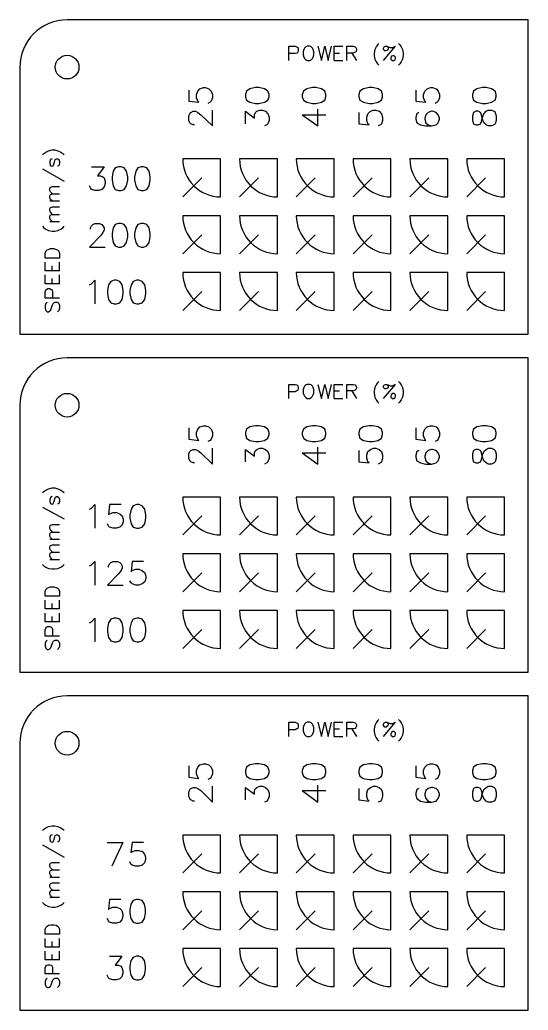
# Model space of a CAD drawing. Extents: x 257 to 820, y -99 to 253.
# Drawn here: x 481.6 to 589.1, y 43.4 to 252.6 of the extents above; entities that cross this region are included whole.
import ezdxf

# ---------------------------------------------------------------- set-up
doc = ezdxf.new("R2010")
doc.units = 0
doc.header["$LTSCALE"] = 2
doc.layers.get('0').update_dxf_attribs({"linetype": 'CONTINUOUS'})

msp = doc.modelspace()

# ---------------------------------------------------------------- linework, layer by layer
for p, q in [((520.06, 219.22), (516.06, 215.22)), ((532.06, 219.22), (528.06, 215.22)), ((544.06, 219.22), (540.06, 215.22)), ((556.06, 219.22), (552.06, 215.22)), ((568.06, 219.22), (564.06, 215.22)), ((580.06, 219.22), (576.06, 215.22)), ((520.06, 207.22), (516.06, 203.22)), ((532.06, 207.22), (528.06, 203.22)), ((544.06, 207.22), (540.06, 203.22)), ((556.06, 207.22), (552.06, 203.22)), ((568.06, 207.22), (564.06, 203.22)), ((580.06, 207.22), (576.06, 203.22)), ((520.06, 195.22), (516.06, 191.22)), ((532.06, 195.22), (528.06, 191.22)), ((544.06, 195.22), (540.06, 191.22)), ((556.06, 195.22), (552.06, 191.22)), ((568.06, 195.22), (564.06, 191.22)), ((580.06, 195.22), (576.06, 191.22)), ((520.06, 147.82), (516.06, 143.82)), ((532.06, 147.82), (528.06, 143.82)), ((544.06, 147.82), (540.06, 143.82)), ((556.06, 147.82), (552.06, 143.82)), ((568.06, 147.82), (564.06, 143.82)), ((580.06, 147.82), (576.06, 143.82)), ((520.06, 135.82), (516.06, 131.82)), ((532.06, 135.82), (528.06, 131.82)), ((544.06, 135.82), (540.06, 131.82)), ((556.06, 135.82), (552.06, 131.82)), ((568.06, 135.82), (564.06, 131.82)), ((580.06, 135.82), (576.06, 131.82)), ((520.06, 123.82), (516.06, 119.82)), ((532.06, 123.82), (528.06, 119.82)), ((544.06, 123.82), (540.06, 119.82)), ((556.06, 123.82), (552.06, 119.82)), ((568.06, 123.82), (564.06, 119.82)), ((580.06, 123.82), (576.06, 119.82)), ((520.06, 76.42), (516.06, 72.42)), ((532.06, 76.42), (528.06, 72.42)), ((544.06, 76.42), (540.06, 72.42)), ((556.06, 76.42), (552.06, 72.42)), ((568.06, 76.42), (564.06, 72.42)), ((580.06, 76.42), (576.06, 72.42)), ((520.06, 64.42), (516.06, 60.42)), ((532.06, 64.42), (528.06, 60.42)), ((544.06, 64.42), (540.06, 60.42)), ((556.06, 64.42), (552.06, 60.42)), ((568.06, 64.42), (564.06, 60.42)), ((580.06, 64.42), (576.06, 60.42)), ((520.06, 52.42), (516.06, 48.42)), ((532.06, 52.42), (528.06, 48.42)), ((544.06, 52.42), (540.06, 48.42)), ((556.06, 52.42), (552.06, 48.42)), ((568.06, 52.42), (564.06, 48.42)), ((580.06, 52.42), (576.06, 48.42))]:
    msp.add_line(p, q)
for points in [[(481.62, 186.22), (589.06, 186.22), (589.06, 252.62), (491.62, 252.62, 0.414214), (481.62, 242.62)], [(524.06, 223.22), (516.06, 223.22, 0.414214), (524.06, 215.22)], [(536.06, 223.22), (528.06, 223.22, 0.414214), (536.06, 215.22)], [(548.06, 223.22), (540.06, 223.22, 0.414214), (548.06, 215.22)], [(560.06, 223.22), (552.06, 223.22, 0.414214), (560.06, 215.22)], [(572.06, 223.22), (564.06, 223.22, 0.414214), (572.06, 215.22)], [(584.06, 223.22), (576.06, 223.22, 0.414214), (584.06, 215.22)], [(524.06, 211.22), (516.06, 211.22, 0.414214), (524.06, 203.22)], [(536.06, 211.22), (528.06, 211.22, 0.414214), (536.06, 203.22)], [(548.06, 211.22), (540.06, 211.22, 0.414214), (548.06, 203.22)], [(560.06, 211.22), (552.06, 211.22, 0.414214), (560.06, 203.22)], [(572.06, 211.22), (564.06, 211.22, 0.414214), (572.06, 203.22)], [(584.06, 211.22), (576.06, 211.22, 0.414214), (584.06, 203.22)], [(524.06, 199.22), (516.06, 199.22, 0.414214), (524.06, 191.22)], [(536.06, 199.22), (528.06, 199.22, 0.414214), (536.06, 191.22)], [(548.06, 199.22), (540.06, 199.22, 0.414214), (548.06, 191.22)], [(560.06, 199.22), (552.06, 199.22, 0.414214), (560.06, 191.22)], [(572.06, 199.22), (564.06, 199.22, 0.414214), (572.06, 191.22)], [(584.06, 199.22), (576.06, 199.22, 0.414214), (584.06, 191.22)], [(481.62, 114.82), (589.06, 114.82), (589.06, 181.22), (491.62, 181.22, 0.414214), (481.62, 171.22)], [(524.06, 151.82), (516.06, 151.82, 0.414214), (524.06, 143.82)], [(536.06, 151.82), (528.06, 151.82, 0.414214), (536.06, 143.82)], [(548.06, 151.82), (540.06, 151.82, 0.414214), (548.06, 143.82)], [(560.06, 151.82), (552.06, 151.82, 0.414214), (560.06, 143.82)], [(572.06, 151.82), (564.06, 151.82, 0.414214), (572.06, 143.82)], [(584.06, 151.82), (576.06, 151.82, 0.414214), (584.06, 143.82)], [(524.06, 139.82), (516.06, 139.82, 0.414214), (524.06, 131.82)], [(536.06, 139.82), (528.06, 139.82, 0.414214), (536.06, 131.82)], [(548.06, 139.82), (540.06, 139.82, 0.414214), (548.06, 131.82)], [(560.06, 139.82), (552.06, 139.82, 0.414214), (560.06, 131.82)], [(572.06, 139.82), (564.06, 139.82, 0.414214), (572.06, 131.82)], [(584.06, 139.82), (576.06, 139.82, 0.414214), (584.06, 131.82)], [(524.06, 127.82), (516.06, 127.82, 0.414214), (524.06, 119.82)], [(536.06, 127.82), (528.06, 127.82, 0.414214), (536.06, 119.82)], [(548.06, 127.82), (540.06, 127.82, 0.414214), (548.06, 119.82)], [(560.06, 127.82), (552.06, 127.82, 0.414214), (560.06, 119.82)], [(572.06, 127.82), (564.06, 127.82, 0.414214), (572.06, 119.82)], [(584.06, 127.82), (576.06, 127.82, 0.414214), (584.06, 119.82)], [(481.62, 43.42), (589.06, 43.42), (589.06, 109.82), (491.62, 109.82, 0.414214), (481.62, 99.82)], [(524.06, 80.42), (516.06, 80.42, 0.414214), (524.06, 72.42)], [(536.06, 80.42), (528.06, 80.42, 0.414214), (536.06, 72.42)], [(548.06, 80.42), (540.06, 80.42, 0.414214), (548.06, 72.42)], [(560.06, 80.42), (552.06, 80.42, 0.414214), (560.06, 72.42)], [(572.06, 80.42), (564.06, 80.42, 0.414214), (572.06, 72.42)], [(584.06, 80.42), (576.06, 80.42, 0.414214), (584.06, 72.42)], [(524.06, 68.42), (516.06, 68.42, 0.414214), (524.06, 60.42)], [(536.06, 68.42), (528.06, 68.42, 0.414214), (536.06, 60.42)], [(548.06, 68.42), (540.06, 68.42, 0.414214), (548.06, 60.42)], [(560.06, 68.42), (552.06, 68.42, 0.414214), (560.06, 60.42)], [(572.06, 68.42), (564.06, 68.42, 0.414214), (572.06, 60.42)], [(584.06, 68.42), (576.06, 68.42, 0.414214), (584.06, 60.42)], [(524.06, 56.42), (516.06, 56.42, 0.414214), (524.06, 48.42)], [(536.06, 56.42), (528.06, 56.42, 0.414214), (536.06, 48.42)], [(548.06, 56.42), (540.06, 56.42, 0.414214), (548.06, 48.42)], [(560.06, 56.42), (552.06, 56.42, 0.414214), (560.06, 48.42)], [(572.06, 56.42), (564.06, 56.42, 0.414214), (572.06, 48.42)], [(584.06, 56.42), (576.06, 56.42, 0.414214), (584.06, 48.42)]]:
    msp.add_lwpolyline(points, format="xyb", close=True)
at = {"color": 139}
for points in [[(538.46, 244.04), (538.46, 247.03), (539.78, 247.03), (540.19, 246.92), (540.36, 246.74), (540.47, 246.46), (540.47, 246.05), (540.36, 245.77), (540.19, 245.59), (539.78, 245.48), (538.46, 245.48)], [(544.61, 247.03), (545.36, 244.04), (546.05, 247.03), (546.79, 244.04), (547.48, 247.03)], [(548.06, 244.04), (548.06, 247.03), (549.9, 247.03)], [(550.76, 244.04), (550.76, 247.03), (552.08, 247.03), (552.48, 246.92), (552.65, 246.74), (552.77, 246.46), (552.77, 246.17), (552.65, 245.88), (552.48, 245.77), (552.08, 245.59), (550.76, 245.59)], [(557.48, 247.61), (557.19, 247.32), (556.9, 246.92), (556.62, 246.34), (556.5, 245.59), (556.5, 245.02), (556.62, 244.33), (556.9, 243.76), (557.19, 243.35), (557.48, 243.07)], [(558.51, 244.04), (561.04, 247.03)], [(559.2, 247.03), (559.49, 246.74), (559.49, 246.46), (559.32, 246.17), (559.03, 246.05), (558.74, 246.05), (558.51, 246.34), (558.51, 246.63), (558.63, 246.92), (558.92, 247.03), (559.2, 247.03), (559.49, 246.92), (559.89, 246.74), (560.35, 246.74), (560.75, 246.92), (561.04, 247.03)], [(561.62, 247.61), (561.9, 247.32), (562.19, 246.92), (562.48, 246.34), (562.65, 245.59), (562.65, 245.02), (562.48, 244.33), (562.19, 243.76), (561.9, 243.35), (561.62, 243.07)], [(548.06, 245.59), (549.21, 245.59)], [(551.79, 245.59), (552.77, 244.04)], [(548.06, 244.04), (549.9, 244.04)], [(517.32, 237.78), (517.32, 235.43), (519.45, 235.2), (519.22, 235.43), (518.99, 236.12), (518.99, 236.86), (519.22, 237.55), (519.68, 238.01), (520.43, 238.3), (520.88, 238.3), (521.57, 238.01), (522.09, 237.55), (522.32, 236.86), (522.32, 236.12), (522.09, 235.43), (521.86, 235.2), (521.34, 234.97)], [(565.29, 237.78), (565.29, 235.43), (567.42, 235.2), (567.19, 235.43), (566.96, 236.12), (566.96, 236.86), (567.19, 237.55), (567.7, 238.01), (568.39, 238.3), (568.85, 238.3), (569.6, 238.01), (570.06, 237.55), (570.29, 236.86), (570.29, 236.12), (570.06, 235.43), (569.83, 235.2), (569.37, 234.97)], [(518.53, 230.43), (518.24, 230.43), (517.78, 230.66), (517.55, 230.89), (517.32, 231.35), (517.32, 232.32), (517.55, 232.78), (517.78, 233.01), (518.24, 233.3), (518.76, 233.3), (519.22, 233.01), (519.91, 232.55), (522.32, 230.2), (522.32, 233.53)], [(529.33, 230.66), (529.33, 233.3), (531.23, 231.86), (531.23, 232.55), (531.46, 233.01), (531.68, 233.3), (532.37, 233.53), (532.89, 233.53), (533.58, 233.3), (534.04, 232.78), (534.33, 232.09), (534.33, 231.35), (534.04, 230.66), (533.81, 230.43), (533.35, 230.2)], [(541.28, 232.55), (544.61, 230.2), (544.61, 233.76)], [(541.28, 232.55), (546.28, 232.55)], [(553.29, 233.01), (553.29, 230.66), (555.47, 230.43), (555.18, 230.66), (554.95, 231.35), (554.95, 232.09), (555.18, 232.78), (555.7, 233.3), (556.39, 233.53), (556.85, 233.53), (557.59, 233.3), (558.05, 232.78), (558.28, 232.09), (558.28, 231.35), (558.05, 230.66), (557.82, 230.43), (557.36, 230.2)], [(565.98, 233.01), (565.52, 232.78), (565.29, 232.09), (565.29, 231.64), (565.52, 230.89), (566.27, 230.43), (567.42, 230.2), (568.62, 230.2), (569.6, 230.43), (570.06, 230.89), (570.29, 231.64), (570.29, 231.86), (570.06, 232.55), (569.6, 233.01), (568.85, 233.3), (568.62, 233.3), (567.93, 233.01), (567.42, 232.55), (567.19, 231.86), (567.19, 231.64), (567.42, 230.89), (567.93, 230.43), (568.62, 230.2)], [(486.42, 224.11), (486.7, 224.4), (487.11, 224.68), (487.68, 224.97), (488.43, 225.14), (489, 225.14), (489.69, 224.97), (490.27, 224.68), (490.72, 224.4), (491.01, 224.11)], [(488.43, 223.25), (488.14, 223.13), (487.97, 222.67), (487.97, 222.27), (488.14, 221.81), (488.43, 221.7), (488.71, 221.81), (488.83, 222.1), (489, 222.85), (489.12, 223.13), (489.4, 223.25), (489.58, 223.25), (489.86, 223.13), (489.98, 222.67), (489.98, 222.27), (489.86, 221.81), (489.58, 221.7)], [(486.42, 221.12), (491.01, 218.54)], [(496.81, 221.58), (499.46, 221.58), (498.02, 219.69), (498.71, 219.69), (499.17, 219.46), (499.46, 219.23), (499.69, 218.48), (499.69, 218.02), (499.46, 217.33), (498.94, 216.81), (498.25, 216.58), (497.5, 216.58), (496.81, 216.81), (496.58, 217.1), (496.35, 217.56)], [(488.54, 215.84), (488.14, 216.3), (487.97, 216.53), (487.97, 216.99), (488.14, 217.27), (488.54, 217.39), (489.98, 217.39)], [(488.54, 214.29), (488.14, 214.69), (487.97, 214.98), (487.97, 215.43), (488.14, 215.72), (488.54, 215.84), (489.98, 215.84)], [(489.98, 214.29), (487.97, 214.29)], [(488.54, 211.53), (488.14, 211.99), (487.97, 212.28), (487.97, 212.68), (488.14, 212.96), (488.54, 213.14), (489.98, 213.14)], [(488.54, 209.98), (488.14, 210.44), (487.97, 210.72), (487.97, 211.13), (488.14, 211.41), (488.54, 211.53), (489.98, 211.53)], [(489.98, 209.98), (487.97, 209.98)], [(496.58, 208.43), (496.58, 208.66), (496.81, 209.12), (497.04, 209.35), (497.5, 209.58), (498.48, 209.58), (498.94, 209.35), (499.17, 209.12), (499.46, 208.66), (499.46, 208.2), (499.17, 207.68), (498.71, 206.99), (496.35, 204.58), (499.69, 204.58)], [(486.42, 209), (486.7, 208.71), (487.11, 208.43), (487.68, 208.14), (488.43, 207.97), (489, 207.97), (489.69, 208.14), (490.27, 208.43), (490.72, 208.71), (491.01, 209)], [(489.98, 199.58), (486.99, 199.58), (486.99, 201.42)], [(489.98, 199.58), (489.98, 201.42)], [(488.43, 199.58), (488.43, 200.67)], [(489.98, 196.82), (486.99, 196.82), (486.99, 198.72)], [(488.43, 196.82), (488.43, 197.97)], [(489.98, 196.82), (489.98, 198.72)], [(496.35, 196.65), (496.81, 196.88), (497.5, 197.63), (497.5, 192.63)], [(489.98, 193.83), (486.99, 193.83), (486.99, 195.1), (487.11, 195.56), (487.28, 195.67), (487.57, 195.85), (487.97, 195.85), (488.25, 195.67), (488.43, 195.56), (488.54, 195.1), (488.54, 193.83)], [(487.39, 192.97), (487.11, 192.69), (486.99, 192.28), (486.99, 191.71), (487.11, 191.25), (487.39, 190.96), (487.68, 190.96), (487.97, 191.13), (488.14, 191.25), (488.25, 191.54), (488.54, 192.4), (488.71, 192.69), (488.83, 192.86), (489.12, 192.97), (489.58, 192.97), (489.86, 192.69), (489.98, 192.28), (489.98, 191.71), (489.86, 191.25), (489.58, 190.96)], [(557.48, 176.2), (557.19, 175.91), (556.9, 175.51), (556.62, 174.93), (556.5, 174.24), (556.5, 173.67), (556.62, 172.92), (556.9, 172.35), (557.19, 171.95), (557.48, 171.66)], [(561.62, 176.2), (561.9, 175.91), (562.19, 175.51), (562.48, 174.93), (562.65, 174.24), (562.65, 173.67), (562.48, 172.92), (562.19, 172.35), (561.9, 171.95), (561.62, 171.66)], [(538.46, 172.64), (538.46, 175.62), (539.78, 175.62), (540.19, 175.51), (540.36, 175.34), (540.47, 175.05), (540.47, 174.65), (540.36, 174.36), (540.19, 174.24), (539.78, 174.07), (538.46, 174.07)], [(544.61, 175.62), (545.36, 172.64), (546.05, 175.62), (546.79, 172.64), (547.48, 175.62)], [(548.06, 172.64), (548.06, 175.62), (549.9, 175.62)], [(548.06, 174.24), (549.21, 174.24)], [(550.76, 172.64), (550.76, 175.62), (552.08, 175.62), (552.48, 175.51), (552.65, 175.34), (552.77, 175.05), (552.77, 174.82), (552.65, 174.53), (552.48, 174.36), (552.08, 174.24), (550.76, 174.24)], [(551.79, 174.24), (552.77, 172.64)], [(558.51, 172.64), (561.04, 175.62)], [(559.2, 175.62), (559.49, 175.34), (559.49, 175.05), (559.32, 174.82), (559.03, 174.65), (558.74, 174.65), (558.51, 174.93), (558.51, 175.22), (558.63, 175.51), (558.92, 175.62), (559.2, 175.62), (559.49, 175.51), (559.89, 175.34), (560.35, 175.34), (560.75, 175.51), (561.04, 175.62)], [(548.06, 172.64), (549.9, 172.64)], [(517.32, 166.43), (517.32, 164.02), (519.45, 163.79), (519.22, 164.02), (518.99, 164.77), (518.99, 165.46), (519.22, 166.14), (519.68, 166.66), (520.43, 166.89), (520.88, 166.89), (521.57, 166.66), (522.09, 166.14), (522.32, 165.46), (522.32, 164.77), (522.09, 164.02), (521.86, 163.79), (521.34, 163.56)], [(565.29, 166.43), (565.29, 164.02), (567.42, 163.79), (567.19, 164.02), (566.96, 164.77), (566.96, 165.46), (567.19, 166.14), (567.7, 166.66), (568.39, 166.89), (568.85, 166.89), (569.6, 166.66), (570.06, 166.14), (570.29, 165.46), (570.29, 164.77), (570.06, 164.02), (569.83, 163.79), (569.37, 163.56)], [(518.53, 159.02), (518.24, 159.02), (517.78, 159.25), (517.55, 159.48), (517.32, 160), (517.32, 160.92), (517.55, 161.43), (517.78, 161.66), (518.24, 161.89), (518.76, 161.89), (519.22, 161.66), (519.91, 161.15), (522.32, 158.79), (522.32, 162.12)], [(529.33, 159.25), (529.33, 161.89), (531.23, 160.46), (531.23, 161.15), (531.46, 161.66), (531.68, 161.89), (532.37, 162.12), (532.89, 162.12), (533.58, 161.89), (534.04, 161.43), (534.33, 160.69), (534.33, 160), (534.04, 159.25), (533.81, 159.02), (533.35, 158.79)], [(541.28, 161.15), (544.61, 158.79), (544.61, 162.35)], [(541.28, 161.15), (546.28, 161.15)], [(553.29, 161.66), (553.29, 159.25), (555.47, 159.02), (555.18, 159.25), (554.95, 160), (554.95, 160.69), (555.18, 161.43), (555.7, 161.89), (556.39, 162.12), (556.85, 162.12), (557.59, 161.89), (558.05, 161.43), (558.28, 160.69), (558.28, 160), (558.05, 159.25), (557.82, 159.02), (557.36, 158.79)], [(565.98, 161.66), (565.52, 161.43), (565.29, 160.69), (565.29, 160.23), (565.52, 159.48), (566.27, 159.02), (567.42, 158.79), (568.62, 158.79), (569.6, 159.02), (570.06, 159.48), (570.29, 160.23), (570.29, 160.46), (570.06, 161.15), (569.6, 161.66), (568.85, 161.89), (568.62, 161.89), (567.93, 161.66), (567.42, 161.15), (567.19, 160.46), (567.19, 160.23), (567.42, 159.48), (567.93, 159.02), (568.62, 158.79)], [(486.42, 152.76), (486.7, 152.99), (487.11, 153.28), (487.68, 153.56), (488.43, 153.74), (489, 153.74), (489.69, 153.56), (490.27, 153.28), (490.72, 152.99), (491.01, 152.76)], [(488.43, 151.9), (488.14, 151.73), (487.97, 151.32), (487.97, 150.86), (488.14, 150.46), (488.43, 150.29), (488.71, 150.46), (488.83, 150.75), (489, 151.44), (489.12, 151.73), (489.4, 151.9), (489.58, 151.9), (489.86, 151.73), (489.98, 151.32), (489.98, 150.86), (489.86, 150.46), (489.58, 150.29)], [(486.42, 149.71), (491.01, 147.19)], [(496.35, 149.26), (496.81, 149.48), (497.5, 150.23), (497.5, 145.23)], [(503.02, 150.23), (500.61, 150.23), (500.38, 148.05), (500.61, 148.28), (501.35, 148.57), (502.04, 148.57), (502.79, 148.28), (503.25, 147.82), (503.48, 147.13), (503.48, 146.61), (503.25, 145.92), (502.79, 145.46), (502.04, 145.23), (501.35, 145.23), (500.61, 145.46), (500.38, 145.69), (500.15, 146.15)], [(488.54, 144.43), (488.14, 144.89), (487.97, 145.18), (487.97, 145.58), (488.14, 145.87), (488.54, 146.04), (489.98, 146.04)], [(488.54, 142.88), (488.14, 143.28), (487.97, 143.57), (487.97, 144.03), (488.14, 144.31), (488.54, 144.43), (489.98, 144.43)], [(489.98, 142.88), (487.97, 142.88)], [(488.54, 140.18), (488.14, 140.58), (487.97, 140.87), (487.97, 141.33), (488.14, 141.61), (488.54, 141.73), (489.98, 141.73)], [(488.54, 138.57), (488.14, 139.03), (487.97, 139.32), (487.97, 139.72), (488.14, 140.01), (488.54, 140.18), (489.98, 140.18)], [(489.98, 138.57), (487.97, 138.57)], [(496.35, 137.25), (496.81, 137.48), (497.5, 138.23), (497.5, 133.23)], [(500.38, 137.02), (500.38, 137.25), (500.61, 137.71), (500.84, 138), (501.35, 138.23), (502.27, 138.23), (502.79, 138), (503.02, 137.71), (503.25, 137.25), (503.25, 136.79), (503.02, 136.33), (502.5, 135.58), (500.15, 133.23), (503.48, 133.23)], [(507.79, 138.23), (505.37, 138.23), (505.14, 136.04), (505.37, 136.33), (506.12, 136.56), (506.81, 136.56), (507.5, 136.33), (508.02, 135.81), (508.25, 135.12), (508.25, 134.66), (508.02, 133.92), (507.5, 133.46), (506.81, 133.23), (506.12, 133.23), (505.37, 133.46), (505.14, 133.69), (504.91, 134.15)], [(486.42, 137.59), (486.7, 137.31), (487.11, 137.02), (487.68, 136.73), (488.43, 136.62), (489, 136.62), (489.69, 136.73), (490.27, 137.02), (490.72, 137.31), (491.01, 137.59)], [(489.98, 128.17), (486.99, 128.17), (486.99, 130.01)], [(489.98, 128.17), (489.98, 130.01)], [(488.43, 128.17), (488.43, 129.32)], [(489.98, 125.47), (486.99, 125.47), (486.99, 127.31)], [(488.43, 125.47), (488.43, 126.56)], [(489.98, 125.47), (489.98, 127.31)], [(496.35, 125.24), (496.81, 125.47), (497.5, 126.22), (497.5, 121.22)], [(489.98, 122.43), (486.99, 122.43), (486.99, 123.75), (487.11, 124.15), (487.28, 124.32), (487.57, 124.44), (487.97, 124.44), (488.25, 124.32), (488.43, 124.15), (488.54, 123.75), (488.54, 122.43)], [(487.39, 121.57), (487.11, 121.28), (486.99, 120.88), (486.99, 120.3), (487.11, 119.9), (487.39, 119.61), (487.68, 119.61), (487.97, 119.73), (488.14, 119.9), (488.25, 120.19), (488.54, 120.99), (488.71, 121.28), (488.83, 121.45), (489.12, 121.57), (489.58, 121.57), (489.86, 121.28), (489.98, 120.88), (489.98, 120.3), (489.86, 119.9), (489.58, 119.61)], [(557.48, 104.85), (557.19, 104.56), (556.9, 104.1), (556.62, 103.53), (556.5, 102.84), (556.5, 102.26), (556.62, 101.52), (556.9, 100.94), (557.19, 100.54), (557.48, 100.25)], [(561.62, 104.85), (561.9, 104.56), (562.19, 104.1), (562.48, 103.53), (562.65, 102.84), (562.65, 102.26), (562.48, 101.52), (562.19, 100.94), (561.9, 100.54), (561.62, 100.25)], [(538.46, 101.23), (538.46, 104.27), (539.78, 104.27), (540.19, 104.1), (540.36, 103.99), (540.47, 103.7), (540.47, 103.24), (540.36, 102.95), (540.19, 102.84), (539.78, 102.67), (538.46, 102.67)], [(544.61, 104.27), (545.36, 101.23), (546.05, 104.27), (546.79, 101.23), (547.48, 104.27)], [(548.06, 101.23), (548.06, 104.27), (549.9, 104.27)], [(548.06, 102.84), (549.21, 102.84)], [(550.76, 101.23), (550.76, 104.27), (552.08, 104.27), (552.48, 104.1), (552.65, 103.99), (552.77, 103.7), (552.77, 103.41), (552.65, 103.12), (552.48, 102.95), (552.08, 102.84), (550.76, 102.84)], [(551.79, 102.84), (552.77, 101.23)], [(558.51, 101.23), (561.04, 104.27)], [(559.2, 104.27), (559.49, 103.99), (559.49, 103.7), (559.32, 103.41), (559.03, 103.24), (558.74, 103.24), (558.51, 103.53), (558.51, 103.81), (558.63, 104.1), (558.92, 104.27), (559.2, 104.27), (559.49, 104.1), (559.89, 103.99), (560.35, 103.99), (560.75, 104.1), (561.04, 104.27)], [(548.06, 101.23), (549.9, 101.23)], [(517.32, 95.02), (517.32, 92.61), (519.45, 92.38), (519.22, 92.61), (518.99, 93.36), (518.99, 94.05), (519.22, 94.79), (519.68, 95.25), (520.43, 95.48), (520.88, 95.48), (521.57, 95.25), (522.09, 94.79), (522.32, 94.05), (522.32, 93.36), (522.09, 92.61), (521.86, 92.38), (521.34, 92.15)], [(565.29, 95.02), (565.29, 92.61), (567.42, 92.38), (567.19, 92.61), (566.96, 93.36), (566.96, 94.05), (567.19, 94.79), (567.7, 95.25), (568.39, 95.48), (568.85, 95.48), (569.6, 95.25), (570.06, 94.79), (570.29, 94.05), (570.29, 93.36), (570.06, 92.61), (569.83, 92.38), (569.37, 92.15)], [(518.53, 87.61), (518.24, 87.61), (517.78, 87.84), (517.55, 88.13), (517.32, 88.59), (517.32, 89.51), (517.55, 90.03), (517.78, 90.26), (518.24, 90.49), (518.76, 90.49), (519.22, 90.26), (519.91, 89.8), (522.32, 87.38), (522.32, 90.72)], [(529.33, 87.84), (529.33, 90.49), (531.23, 89.05), (531.23, 89.8), (531.46, 90.26), (531.68, 90.49), (532.37, 90.72), (532.89, 90.72), (533.58, 90.49), (534.04, 90.03), (534.33, 89.28), (534.33, 88.59), (534.04, 87.84), (533.81, 87.61), (533.35, 87.38)], [(541.28, 89.8), (544.61, 87.38), (544.61, 90.95)], [(553.29, 90.26), (553.29, 87.84), (555.47, 87.61), (555.18, 87.84), (554.95, 88.59), (554.95, 89.28), (555.18, 90.03), (555.7, 90.49), (556.39, 90.72), (556.85, 90.72), (557.59, 90.49), (558.05, 90.03), (558.28, 89.28), (558.28, 88.59), (558.05, 87.84), (557.82, 87.61), (557.36, 87.38)], [(565.98, 90.26), (565.52, 90.03), (565.29, 89.28), (565.29, 88.82), (565.52, 88.13), (566.27, 87.61), (567.42, 87.38), (568.62, 87.38), (569.6, 87.61), (570.06, 88.13), (570.29, 88.82), (570.29, 89.05), (570.06, 89.8), (569.6, 90.26), (568.85, 90.49), (568.62, 90.49), (567.93, 90.26), (567.42, 89.8), (567.19, 89.05), (567.19, 88.82), (567.42, 88.13), (567.93, 87.61), (568.62, 87.38)], [(541.28, 89.8), (546.28, 89.8)], [(486.42, 81.35), (486.7, 81.64), (487.11, 81.93), (487.68, 82.21), (488.43, 82.33), (489, 82.33), (489.69, 82.21), (490.27, 81.93), (490.72, 81.64), (491.01, 81.35)], [(488.43, 80.49), (488.14, 80.32), (487.97, 79.92), (487.97, 79.46), (488.14, 79.05), (488.43, 78.88), (488.71, 79.05), (488.83, 79.34), (489, 80.03), (489.12, 80.32), (489.4, 80.49), (489.58, 80.49), (489.86, 80.32), (489.98, 79.92), (489.98, 79.46), (489.86, 79.05), (489.58, 78.88)], [(486.42, 78.36), (491.01, 75.78)], [(500.09, 78.82), (503.42, 78.82), (501.07, 73.83)], [(507.73, 78.82), (505.37, 78.82), (505.09, 76.7), (505.37, 76.93), (506.06, 77.16), (506.75, 77.16), (507.5, 76.93), (507.96, 76.41), (508.19, 75.72), (508.19, 75.26), (507.96, 74.52), (507.5, 74.06), (506.75, 73.83), (506.06, 73.83), (505.37, 74.06), (505.09, 74.29), (504.86, 74.75)], [(488.54, 73.08), (488.14, 73.48), (487.97, 73.77), (487.97, 74.17), (488.14, 74.46), (488.54, 74.63), (489.98, 74.63)], [(488.54, 71.47), (488.14, 71.93), (487.97, 72.22), (487.97, 72.62), (488.14, 72.91), (488.54, 73.08), (489.98, 73.08)], [(489.98, 71.47), (487.97, 71.47)], [(488.54, 68.77), (488.14, 69.17), (487.97, 69.46), (487.97, 69.92), (488.14, 70.21), (488.54, 70.32), (489.98, 70.32)], [(488.54, 67.22), (488.14, 67.62), (487.97, 67.91), (487.97, 68.31), (488.14, 68.6), (488.54, 68.77), (489.98, 68.77)], [(489.98, 67.22), (487.97, 67.22)], [(486.42, 66.19), (486.7, 65.9), (487.11, 65.61), (487.68, 65.32), (488.43, 65.21), (489, 65.21), (489.69, 65.32), (490.27, 65.61), (490.72, 65.9), (491.01, 66.19)], [(502.96, 66.82), (500.61, 66.82), (500.38, 64.69), (500.61, 64.92), (501.3, 65.15), (502.04, 65.15), (502.73, 64.92), (503.19, 64.46), (503.42, 63.72), (503.42, 63.26), (503.19, 62.51), (502.73, 62.05), (502.04, 61.82), (501.3, 61.82), (500.61, 62.05), (500.38, 62.28), (500.09, 62.8)], [(489.98, 56.76), (486.99, 56.76), (486.99, 58.6)], [(489.98, 56.76), (489.98, 58.6)], [(488.43, 56.76), (488.43, 57.91)], [(489.98, 54.06), (486.99, 54.06), (486.99, 55.9)], [(488.43, 54.06), (488.43, 55.21)], [(489.98, 54.06), (489.98, 55.9)], [(500.61, 54.81), (503.19, 54.81), (501.75, 52.92), (502.5, 52.92), (502.96, 52.69), (503.19, 52.46), (503.42, 51.71), (503.42, 51.25), (503.19, 50.5), (502.73, 50.04), (502.04, 49.81), (501.3, 49.81), (500.61, 50.04), (500.38, 50.27), (500.09, 50.79)], [(489.98, 51.08), (486.99, 51.08), (486.99, 52.34), (487.11, 52.74), (487.28, 52.92), (487.57, 53.03), (487.97, 53.03), (488.25, 52.92), (488.43, 52.74), (488.54, 52.34), (488.54, 51.08)], [(487.39, 50.22), (487.11, 49.93), (486.99, 49.47), (486.99, 48.89), (487.11, 48.49), (487.39, 48.2), (487.68, 48.2), (487.97, 48.32), (488.14, 48.49), (488.25, 48.78), (488.54, 49.64), (488.71, 49.93), (488.83, 50.04), (489.12, 50.22), (489.58, 50.22), (489.86, 49.93), (489.98, 49.47), (489.98, 48.89), (489.86, 48.49), (489.58, 48.2)]]:
    msp.add_lwpolyline(points, dxfattribs=at)
for points in [[(542.37, 247.03), (542.08, 246.92), (541.8, 246.63), (541.62, 246.34), (541.51, 245.88), (541.51, 245.19), (541.62, 244.73), (541.8, 244.45), (542.08, 244.16), (542.37, 244.04), (542.94, 244.04), (543.23, 244.16), (543.46, 244.45), (543.63, 244.73), (543.75, 245.19), (543.75, 245.88), (543.63, 246.34), (543.46, 246.63), (543.23, 246.92), (542.94, 247.03), (542.37, 247.03)], [(560.47, 245.02), (560.18, 244.91), (560.06, 244.62), (560.06, 244.33), (560.35, 244.04), (560.64, 244.04), (560.93, 244.16), (561.04, 244.45), (561.04, 244.73), (560.75, 245.02), (560.47, 245.02)], [(529.33, 236.35), (529.56, 235.66), (530.25, 235.2), (531.46, 234.97), (532.14, 234.97), (533.35, 235.2), (534.04, 235.66), (534.33, 236.35), (534.33, 236.86), (534.04, 237.55), (533.35, 238.01), (532.14, 238.3), (531.46, 238.3), (530.25, 238.01), (529.56, 237.55), (529.33, 236.86), (529.33, 236.35)], [(541.28, 236.35), (541.57, 235.66), (542.26, 235.2), (543.46, 234.97), (544.15, 234.97), (545.36, 235.2), (546.05, 235.66), (546.28, 236.35), (546.28, 236.86), (546.05, 237.55), (545.36, 238.01), (544.15, 238.3), (543.46, 238.3), (542.26, 238.01), (541.57, 237.55), (541.28, 236.86), (541.28, 236.35)], [(553.29, 236.35), (553.51, 235.66), (554.26, 235.2), (555.47, 234.97), (556.16, 234.97), (557.36, 235.2), (558.05, 235.66), (558.28, 236.35), (558.28, 236.86), (558.05, 237.55), (557.36, 238.01), (556.16, 238.3), (555.47, 238.3), (554.26, 238.01), (553.51, 237.55), (553.29, 236.86), (553.29, 236.35)], [(577.3, 236.35), (577.53, 235.66), (578.22, 235.2), (579.42, 234.97), (580.17, 234.97), (581.32, 235.2), (582.07, 235.66), (582.3, 236.35), (582.3, 236.86), (582.07, 237.55), (581.32, 238.01), (580.17, 238.3), (579.42, 238.3), (578.22, 238.01), (577.53, 237.55), (577.3, 236.86), (577.3, 236.35)], [(577.3, 231.35), (577.53, 230.66), (577.99, 230.43), (578.5, 230.43), (578.96, 230.66), (579.19, 231.12), (579.42, 232.09), (579.65, 232.78), (580.17, 233.3), (580.63, 233.53), (581.32, 233.53), (581.84, 233.3), (582.07, 233.01), (582.3, 232.32), (582.3, 231.35), (582.07, 230.66), (581.84, 230.43), (581.32, 230.2), (580.63, 230.2), (580.17, 230.43), (579.65, 230.89), (579.42, 231.64), (579.19, 232.55), (578.96, 233.01), (578.5, 233.3), (577.99, 233.3), (577.53, 233.01), (577.3, 232.32), (577.3, 231.35)], [(502.5, 221.58), (501.81, 221.35), (501.35, 220.66), (501.12, 219.46), (501.12, 218.77), (501.35, 217.56), (501.81, 216.81), (502.5, 216.58), (503.02, 216.58), (503.71, 216.81), (504.17, 217.56), (504.45, 218.77), (504.45, 219.46), (504.17, 220.66), (503.71, 221.35), (503.02, 221.58), (502.5, 221.58)], [(507.27, 221.58), (506.58, 221.35), (506.12, 220.66), (505.83, 219.46), (505.83, 218.77), (506.12, 217.56), (506.58, 216.81), (507.27, 216.58), (507.79, 216.58), (508.48, 216.81), (508.94, 217.56), (509.17, 218.77), (509.17, 219.46), (508.94, 220.66), (508.48, 221.35), (507.79, 221.58), (507.27, 221.58)], [(502.5, 209.58), (501.81, 209.35), (501.35, 208.66), (501.12, 207.45), (501.12, 206.76), (501.35, 205.55), (501.81, 204.86), (502.5, 204.58), (503.02, 204.58), (503.71, 204.86), (504.17, 205.55), (504.45, 206.76), (504.45, 207.45), (504.17, 208.66), (503.71, 209.35), (503.02, 209.58), (502.5, 209.58)], [(507.27, 209.58), (506.58, 209.35), (506.12, 208.66), (505.83, 207.45), (505.83, 206.76), (506.12, 205.55), (506.58, 204.86), (507.27, 204.58), (507.79, 204.58), (508.48, 204.86), (508.94, 205.55), (509.17, 206.76), (509.17, 207.45), (508.94, 208.66), (508.48, 209.35), (507.79, 209.58), (507.27, 209.58)], [(489.98, 202.28), (486.99, 202.28), (486.99, 203.26), (487.11, 203.72), (487.39, 204), (487.68, 204.12), (488.14, 204.29), (488.83, 204.29), (489.29, 204.12), (489.58, 204), (489.86, 203.72), (489.98, 203.26), (489.98, 202.28)], [(501.58, 197.63), (500.84, 197.34), (500.38, 196.65), (500.15, 195.44), (500.15, 194.75), (500.38, 193.55), (500.84, 192.86), (501.58, 192.63), (502.04, 192.63), (502.79, 192.86), (503.25, 193.55), (503.48, 194.75), (503.48, 195.44), (503.25, 196.65), (502.79, 197.34), (502.04, 197.63), (501.58, 197.63)], [(506.35, 197.63), (505.6, 197.34), (505.14, 196.65), (504.91, 195.44), (504.91, 194.75), (505.14, 193.55), (505.6, 192.86), (506.35, 192.63), (506.81, 192.63), (507.5, 192.86), (508.02, 193.55), (508.25, 194.75), (508.25, 195.44), (508.02, 196.65), (507.5, 197.34), (506.81, 197.63), (506.35, 197.63)], [(542.37, 175.62), (542.08, 175.51), (541.8, 175.22), (541.62, 174.93), (541.51, 174.53), (541.51, 173.79), (541.62, 173.38), (541.8, 173.1), (542.08, 172.81), (542.37, 172.64), (542.94, 172.64), (543.23, 172.81), (543.46, 173.1), (543.63, 173.38), (543.75, 173.79), (543.75, 174.53), (543.63, 174.93), (543.46, 175.22), (543.23, 175.51), (542.94, 175.62), (542.37, 175.62)], [(560.47, 173.67), (560.18, 173.5), (560.06, 173.21), (560.06, 172.92), (560.35, 172.64), (560.64, 172.64), (560.93, 172.81), (561.04, 173.1), (561.04, 173.38), (560.75, 173.67), (560.47, 173.67)], [(529.33, 165), (529.56, 164.25), (530.25, 163.79), (531.46, 163.56), (532.14, 163.56), (533.35, 163.79), (534.04, 164.25), (534.33, 165), (534.33, 165.46), (534.04, 166.14), (533.35, 166.66), (532.14, 166.89), (531.46, 166.89), (530.25, 166.66), (529.56, 166.14), (529.33, 165.46), (529.33, 165)], [(541.28, 165), (541.57, 164.25), (542.26, 163.79), (543.46, 163.56), (544.15, 163.56), (545.36, 163.79), (546.05, 164.25), (546.28, 165), (546.28, 165.46), (546.05, 166.14), (545.36, 166.66), (544.15, 166.89), (543.46, 166.89), (542.26, 166.66), (541.57, 166.14), (541.28, 165.46), (541.28, 165)], [(553.29, 165), (553.51, 164.25), (554.26, 163.79), (555.47, 163.56), (556.16, 163.56), (557.36, 163.79), (558.05, 164.25), (558.28, 165), (558.28, 165.46), (558.05, 166.14), (557.36, 166.66), (556.16, 166.89), (555.47, 166.89), (554.26, 166.66), (553.51, 166.14), (553.29, 165.46), (553.29, 165)], [(577.3, 165), (577.53, 164.25), (578.22, 163.79), (579.42, 163.56), (580.17, 163.56), (581.32, 163.79), (582.07, 164.25), (582.3, 165), (582.3, 165.46), (582.07, 166.14), (581.32, 166.66), (580.17, 166.89), (579.42, 166.89), (578.22, 166.66), (577.53, 166.14), (577.3, 165.46), (577.3, 165)], [(577.3, 160), (577.53, 159.25), (577.99, 159.02), (578.5, 159.02), (578.96, 159.25), (579.19, 159.77), (579.42, 160.69), (579.65, 161.43), (580.17, 161.89), (580.63, 162.12), (581.32, 162.12), (581.84, 161.89), (582.07, 161.66), (582.3, 160.92), (582.3, 160), (582.07, 159.25), (581.84, 159.02), (581.32, 158.79), (580.63, 158.79), (580.17, 159.02), (579.65, 159.48), (579.42, 160.23), (579.19, 161.15), (578.96, 161.66), (578.5, 161.89), (577.99, 161.89), (577.53, 161.66), (577.3, 160.92), (577.3, 160)], [(506.35, 150.23), (505.6, 149.94), (505.14, 149.26), (504.91, 148.05), (504.91, 147.36), (505.14, 146.15), (505.6, 145.46), (506.35, 145.23), (506.81, 145.23), (507.5, 145.46), (508.02, 146.15), (508.25, 147.36), (508.25, 148.05), (508.02, 149.26), (507.5, 149.94), (506.81, 150.23), (506.35, 150.23)], [(489.98, 130.87), (486.99, 130.87), (486.99, 131.85), (487.11, 132.31), (487.39, 132.6), (487.68, 132.71), (488.14, 132.88), (488.83, 132.88), (489.29, 132.71), (489.58, 132.6), (489.86, 132.31), (489.98, 131.85), (489.98, 130.87)], [(501.58, 126.22), (500.84, 125.99), (500.38, 125.24), (500.15, 124.09), (500.15, 123.35), (500.38, 122.14), (500.84, 121.45), (501.58, 121.22), (502.04, 121.22), (502.79, 121.45), (503.25, 122.14), (503.48, 123.35), (503.48, 124.09), (503.25, 125.24), (502.79, 125.99), (502.04, 126.22), (501.58, 126.22)], [(506.35, 126.22), (505.6, 125.99), (505.14, 125.24), (504.91, 124.09), (504.91, 123.35), (505.14, 122.14), (505.6, 121.45), (506.35, 121.22), (506.81, 121.22), (507.5, 121.45), (508.02, 122.14), (508.25, 123.35), (508.25, 124.09), (508.02, 125.24), (507.5, 125.99), (506.81, 126.22), (506.35, 126.22)], [(542.37, 104.27), (542.08, 104.1), (541.8, 103.81), (541.62, 103.53), (541.51, 103.12), (541.51, 102.38), (541.62, 101.98), (541.8, 101.69), (542.08, 101.4), (542.37, 101.23), (542.94, 101.23), (543.23, 101.4), (543.46, 101.69), (543.63, 101.98), (543.75, 102.38), (543.75, 103.12), (543.63, 103.53), (543.46, 103.81), (543.23, 104.1), (542.94, 104.27), (542.37, 104.27)], [(560.47, 102.26), (560.18, 102.09), (560.06, 101.8), (560.06, 101.52), (560.35, 101.23), (560.64, 101.23), (560.93, 101.4), (561.04, 101.69), (561.04, 101.98), (560.75, 102.26), (560.47, 102.26)], [(529.33, 93.59), (529.56, 92.84), (530.25, 92.38), (531.46, 92.15), (532.14, 92.15), (533.35, 92.38), (534.04, 92.84), (534.33, 93.59), (534.33, 94.05), (534.04, 94.79), (533.35, 95.25), (532.14, 95.48), (531.46, 95.48), (530.25, 95.25), (529.56, 94.79), (529.33, 94.05), (529.33, 93.59)], [(541.28, 93.59), (541.57, 92.84), (542.26, 92.38), (543.46, 92.15), (544.15, 92.15), (545.36, 92.38), (546.05, 92.84), (546.28, 93.59), (546.28, 94.05), (546.05, 94.79), (545.36, 95.25), (544.15, 95.48), (543.46, 95.48), (542.26, 95.25), (541.57, 94.79), (541.28, 94.05), (541.28, 93.59)], [(553.29, 93.59), (553.51, 92.84), (554.26, 92.38), (555.47, 92.15), (556.16, 92.15), (557.36, 92.38), (558.05, 92.84), (558.28, 93.59), (558.28, 94.05), (558.05, 94.79), (557.36, 95.25), (556.16, 95.48), (555.47, 95.48), (554.26, 95.25), (553.51, 94.79), (553.29, 94.05), (553.29, 93.59)], [(577.3, 93.59), (577.53, 92.84), (578.22, 92.38), (579.42, 92.15), (580.17, 92.15), (581.32, 92.38), (582.07, 92.84), (582.3, 93.59), (582.3, 94.05), (582.07, 94.79), (581.32, 95.25), (580.17, 95.48), (579.42, 95.48), (578.22, 95.25), (577.53, 94.79), (577.3, 94.05), (577.3, 93.59)], [(577.3, 88.59), (577.53, 87.84), (577.99, 87.61), (578.5, 87.61), (578.96, 87.84), (579.19, 88.36), (579.42, 89.28), (579.65, 90.03), (580.17, 90.49), (580.63, 90.72), (581.32, 90.72), (581.84, 90.49), (582.07, 90.26), (582.3, 89.51), (582.3, 88.59), (582.07, 87.84), (581.84, 87.61), (581.32, 87.38), (580.63, 87.38), (580.17, 87.61), (579.65, 88.13), (579.42, 88.82), (579.19, 89.8), (578.96, 90.26), (578.5, 90.49), (577.99, 90.49), (577.53, 90.26), (577.3, 89.51), (577.3, 88.59)], [(506.29, 66.82), (505.6, 66.59), (505.09, 65.84), (504.86, 64.69), (504.86, 63.95), (505.09, 62.8), (505.6, 62.05), (506.29, 61.82), (506.75, 61.82), (507.5, 62.05), (507.96, 62.8), (508.19, 63.95), (508.19, 64.69), (507.96, 65.84), (507.5, 66.59), (506.75, 66.82), (506.29, 66.82)], [(489.98, 59.46), (486.99, 59.46), (486.99, 60.5), (487.11, 60.9), (487.39, 61.19), (487.68, 61.36), (488.14, 61.48), (488.83, 61.48), (489.29, 61.36), (489.58, 61.19), (489.86, 60.9), (489.98, 60.5), (489.98, 59.46)], [(506.29, 54.81), (505.6, 54.58), (505.09, 53.89), (504.86, 52.69), (504.86, 51.94), (505.09, 50.79), (505.6, 50.04), (506.29, 49.81), (506.75, 49.81), (507.5, 50.04), (507.96, 50.79), (508.19, 51.94), (508.19, 52.69), (507.96, 53.89), (507.5, 54.58), (506.75, 54.81), (506.29, 54.81)]]:
    msp.add_lwpolyline(points, close=True, dxfattribs=at)
for centre in [(491.62, 242.62), (491.62, 171.22), (491.62, 99.82)]:
    msp.add_circle(centre, 2.5)

doc.saveas('drawing.dxf')
